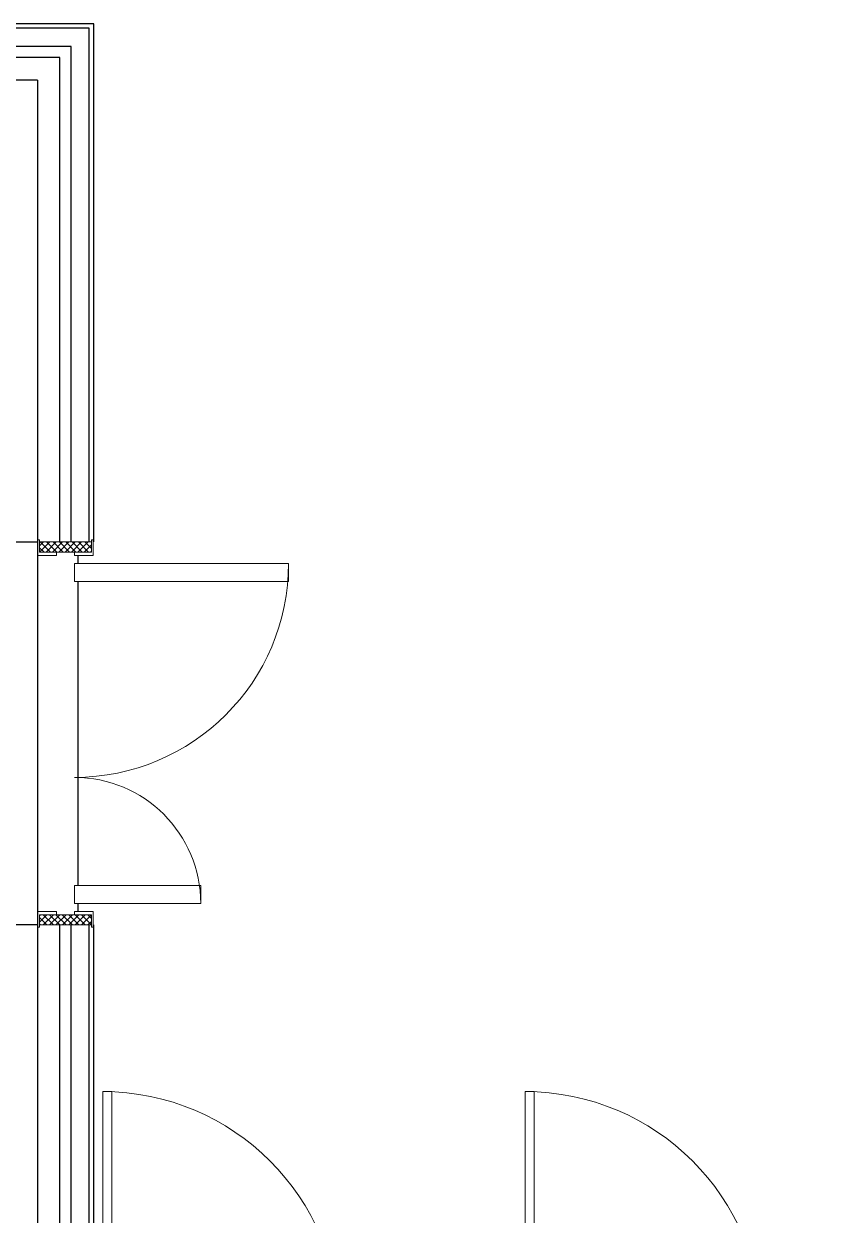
# Model space of a CAD drawing. Header units: millimetres. Extents: x 3914 to 443608, y -156176 to 78197.
# Drawn here: x 119257 to 122827, y -124051 to -118763 of the extents above; entities that cross this region are included whole.
import ezdxf

# ---------------------------------------------------------------- set-up
doc = ezdxf.new("R2010")
doc.units = ezdxf.units.MM
doc.linetypes.add('200_ШТРИХ__ш1_п0_6_', pattern=[160, 100, -60])
for name, color, linetype, lineweight in [('A-DOOR-1', 7, 'Continuous', 5), ('A-DOOR-2', 7, '200_ШТРИХ__ш1_п0_6_', 5), ('A-DOOR-FRAM-2', 7, 'Continuous', 5)]:
    doc.layers.add(name, color=color, linetype=linetype, lineweight=lineweight)
doc.layers.add('A-DOOR-FRAM-1', color=7, linetype='Continuous', lineweight=5, true_color=0xc0c0c0)

# ---------------------------------------------------------------- blocks, each defined once
blk = doc.blocks.new('110_Дверь_СКБ_2Ст_Внутренняя - ДН-4д_ ДОО_Дв_1450x2100h_Лестничная клетка-23615437-Объем проектирования 1 этажа')
at = {"layer": 'A-DOOR-2'}
h = blk.add_hatch(dxfattribs=at)
h.set_pattern_fill('FP_42', color=256, style=0, pattern_type=2)
h.set_pattern_definition([(135, (1471.41, 189.685), (-14.14214, -14.14214), []), (225, (1471.41, 189.685), (14.14214, -14.14214), [])])
h.paths.add_polyline_path([(862.5, 115), (817.5, 115), (817.5, -115), (862.5, -115), (862.5, 105)])
at = {"layer": 'A-DOOR-FRAM-2'}
h = blk.add_hatch(dxfattribs=at)
h.set_pattern_fill('FP_43', color=256, style=0, pattern_type=2)
h.set_pattern_definition([(45, (-651.384, 189.685), (-14.1421, 14.1421), []), (135, (-651.384, 189.685), (-14.1421, -14.1421), [])])
h.paths.add_polyline_path([(-792.5, -115), (-792.5, 115), (-837.5, 115), (-837.5, -115)])
at = {"layer": 'A-DOOR-1'}
for p, q in [((-742.5, 990), (-742.5, 40)), ((-662.5, 990), (-742.5, 990)), ((-662.5, 40), (-662.5, 990)), ((767.5, 600), (687.5, 600)), ((687.5, 600), (687.5, 40)), ((767.5, 40), (767.5, 600)), ((-777.5, 123), (-847.5, 123)), ((-847.5, 123), (-847.5, 115)), ((-847.5, 115), (-792.5, 115)), ((-792.5, 115), (-792.5, 40)), ((-777.5, 40), (-777.5, 123)), ((872.5, 123), (802.5, 123)), ((802.5, 123), (802.5, 40)), ((817.5, 40), (817.5, 115)), ((817.5, 115), (872.5, 115)), ((872.5, 115), (872.5, 123)), ((-792.5, 40), (-777.5, 40)), ((-742.5, 40), (-662.5, 40)), ((687.5, 40), (767.5, 40)), ((802.5, 40), (817.5, 40)), ((-777.5, -40), (-792.5, -40)), ((-792.5, -40), (-792.5, -115)), ((-777.5, -123), (-777.5, -40)), ((817.5, -40), (802.5, -40)), ((802.5, -40), (802.5, -123)), ((817.5, -115), (817.5, -40)), ((-847.5, -115), (-847.5, -123)), ((-792.5, -115), (-847.5, -115)), ((-847.5, -123), (-777.5, -123)), ((802.5, -123), (872.5, -123)), ((872.5, -115), (817.5, -115)), ((872.5, -123), (872.5, -115))]:
    blk.add_line(p, q, dxfattribs=at)
for centre, radius, start, end in [((-742.5, 40), 950, 0, 90), ((767.5, 40), 560, 90, 180)]:
    blk.add_arc(centre, radius, start, end, dxfattribs=at)
at = {"layer": 'A-DOOR-FRAM-1'}
for p, q in [((-792.5, 115), (-837.5, 115)), ((-837.5, 115), (-837.5, -115)), ((-792.5, -115), (-792.5, 115)), ((862.5, 115), (817.5, 115)), ((817.5, 115), (817.5, -115)), ((862.5, -115), (862.5, 115)), ((-837.5, -115), (-792.5, -115)), ((817.5, -115), (862.5, -115))]:
    blk.add_line(p, q, dxfattribs=at)
blk = doc.blocks.new('DRS_ДПУ_распашная__2Ст_Прямоугольная1 - ВН-4_ Нр_ДО_1500х2200 глухая-26741401-Объем проектирования 1 этажа')
at = {"layer": 'A-DOOR-1'}
for p, q in [((-770, 1050), (-770, 0)), ((-730, 1050), (-770, 1050)), ((-730, 0), (-730, 1050)), ((770, 423.1), (730, 423.1)), ((730, 423.1), (730, 0)), ((770, 0), (770, 423.1)), ((-770, 0), (-730, 0)), ((730, 0), (770, 0))]:
    blk.add_line(p, q, dxfattribs=at)
for centre, radius, start, end in [((-770, 0), 1050, 360, 90), ((770, 0), 423.1, 90, 180)]:
    blk.add_arc(centre, radius, start, end, dxfattribs=at)
blk = doc.blocks.new('DRS_ДПУ_распашная__2Ст_Прямоугольная1 - ВН-4_ Нр_ДО_1500х2200 глухая-26857260-Объем проектирования 1 этажа')
at = {"layer": 'A-DOOR-1'}
for p, q in [((-672.5, 1050), (-672.5, 0)), ((-632.5, 1050), (-672.5, 1050)), ((-632.5, 0), (-632.5, 1050)), ((672.5, 325.6), (632.5, 325.6)), ((632.5, 325.6), (632.5, 0)), ((672.5, 0), (672.5, 325.6)), ((-672.5, 0), (-632.5, 0)), ((632.5, 0), (672.5, 0))]:
    blk.add_line(p, q, dxfattribs=at)
for centre, radius, start, end in [((-672.5, 0), 1050, 360, 90), ((672.5, 0), 325.6, 90, 180)]:
    blk.add_arc(centre, radius, start, end, dxfattribs=at)

msp = doc.modelspace()

# ---------------------------------------------------------------- linework, layer by layer
for p, q in [((119567, -118762.7), (115259, -118762.7)), ((119567, -121062.7), (119567, -118762.7)), ((119547, -118782.7), (115264, -118782.7)), ((119547, -121062.7), (119547, -118782.7)), ((119467, -118862.7), (115267, -118862.7)), ((119467, -121062.7), (119467, -118862.7)), ((119417, -118912.7), (115267, -118912.7)), ((119417, -121062.7), (119417, -118912.7)), ((119317, -119012.7), (115267, -119012.7)), ((119317, -119012.7), (119317, -124562.7)), ((119047, -121062.7), (119317, -121062.7)), ((119497, -121122.7), (119497, -121157.7)), ((119497, -121237.7), (119497, -122587.7)), ((119497, -122667.7), (119497, -122702.7)), ((119317, -122762.7), (119047, -122762.7)), ((119417, -124562.7), (119417, -122762.7)), ((119467, -124562.7), (119467, -122762.7)), ((119547, -124562.7), (119547, -122762.7)), ((119567, -124562.7), (119567, -122762.7))]:
    msp.add_line(p, q)

# ---------------------------------------------------------------- block references
at = {"rotation": 269.9999999999998}
msp.add_blockref('110_Дверь_СКБ_2Ст_Внутренняя - ДН-4д_ ДОО_Дв_1450x2100h_Лестничная клетка-23615437-Объем проектирования 1 этажа', (119442, -121900.2), dxfattribs=at)
at = {"layer": 'A-DOOR-1'}
for name, p in [('DRS_ДПУ_распашная__2Ст_Прямоугольная1 - ВН-4_ Нр_ДО_1500х2200 глухая-26741401-Объем проектирования 1 этажа', (120377, -124552.7)), ('DRS_ДПУ_распашная__2Ст_Прямоугольная1 - ВН-4_ Нр_ДО_1500х2200 глухая-26857260-Объем проектирования 1 этажа', (122154.5, -124552.7))]:
    msp.add_blockref(name, p, dxfattribs=at)

doc.saveas('drawing.dxf')
